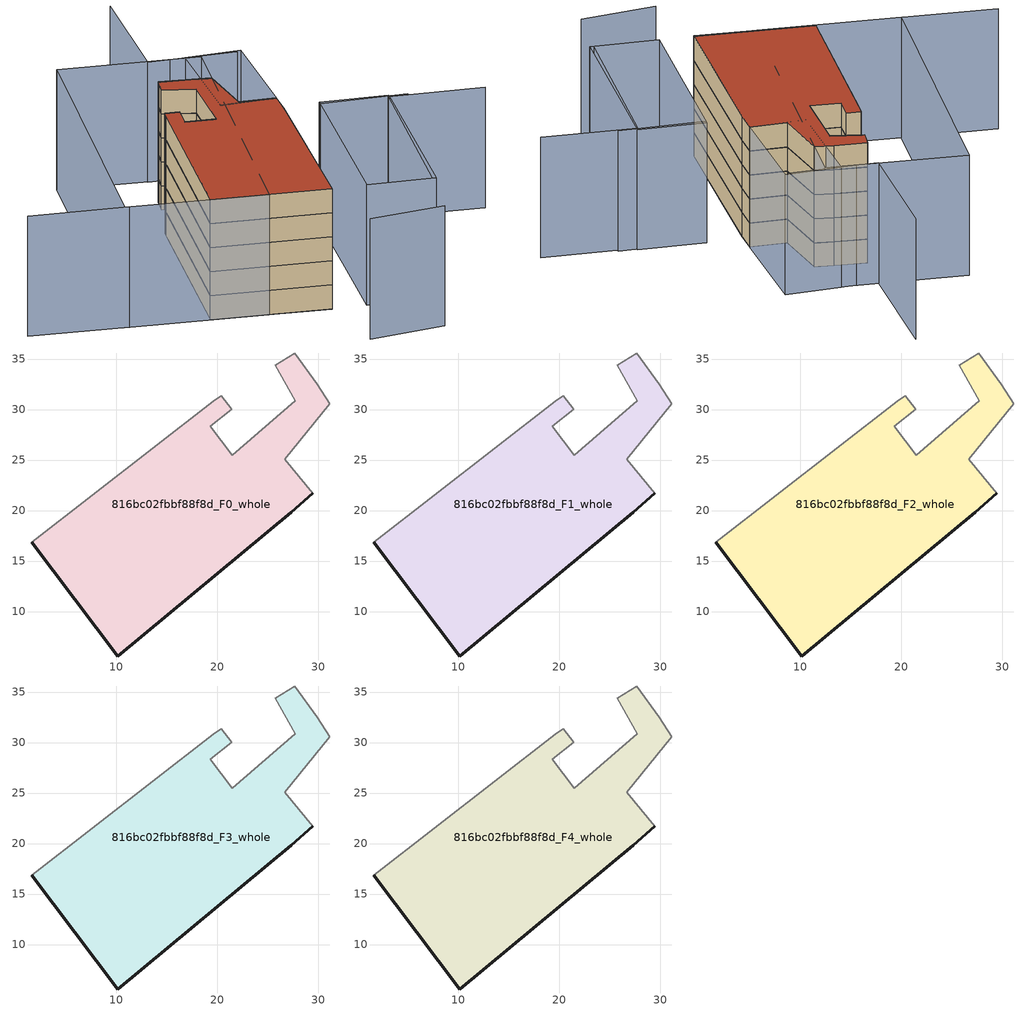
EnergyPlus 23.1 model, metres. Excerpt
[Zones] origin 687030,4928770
816bc02fbbf88f8d_F0_whole
 floor ground (EU_floor_Construction): 27.38,19.81 29.49,21.71 26.7,25.1 31.18,30.6 29.94,32.52 27.68,35.6 25.76,34.37 27.72,30.87 21.51,25.46 19.32,28.36 21.47,30.02 20.43,31.38 19.62,30.81 1.65,16.85 10.18,5.6 z0
 wall outside (EU_wall_Construction): 29.49,21.71 27.38,19.81 10.18,5.6 1.65,16.85 z0:3
 wall adiabatic (EU_wall_Construction): 1.65,16.85 19.62,30.81 20.43,31.38 21.47,30.02 19.32,28.36 21.51,25.46 27.72,30.87 25.76,34.37 27.68,35.6 29.94,32.52 31.18,30.6 26.7,25.1 29.49,21.71 z0:3
816bc02fbbf88f8d_F1_whole
 floor to 816bc02fbbf88f8d_F0_whole (EU_floor_Construction): 27.38,19.81 29.49,21.71 26.7,25.1 31.17,30.6 29.94,32.52 27.67,35.6 25.75,34.37 27.72,30.87 21.5,25.46 19.32,28.36 21.47,30.02 20.43,31.38 19.62,30.81 1.65,16.85 10.17,5.6 z3
 wall outside (EU_wall_Construction): 29.49,21.71 27.38,19.81 10.18,5.6 1.65,16.85 z3:6
 wall adiabatic (EU_wall_Construction): 1.65,16.85 19.62,30.81 20.43,31.38 21.47,30.02 19.32,28.36 21.51,25.46 27.72,30.87 25.76,34.37 27.68,35.6 29.94,32.52 31.18,30.6 26.7,25.1 29.49,21.71 z3:6
816bc02fbbf88f8d_F2_whole
 floor to 816bc02fbbf88f8d_F1_whole (EU_floor_Construction): 27.38,19.81 29.49,21.71 26.7,25.1 31.17,30.6 29.94,32.52 27.67,35.6 25.75,34.37 27.72,30.87 21.5,25.46 19.32,28.36 21.47,30.02 20.43,31.38 19.62,30.81 1.65,16.85 10.17,5.6 z6
 wall outside (EU_wall_Construction): 29.49,21.71 27.38,19.81 10.18,5.6 1.65,16.85 z6:9
 wall adiabatic (EU_wall_Construction): 1.65,16.85 19.62,30.81 20.43,31.38 21.47,30.02 19.32,28.36 21.51,25.46 27.72,30.87 25.76,34.37 27.68,35.6 29.94,32.52 31.18,30.6 26.7,25.1 29.49,21.71 z6:9
816bc02fbbf88f8d_F3_whole
 floor to 816bc02fbbf88f8d_F2_whole (EU_floor_Construction): 27.38,19.81 29.49,21.71 26.7,25.1 31.17,30.6 29.94,32.52 27.67,35.6 25.75,34.37 27.72,30.87 21.5,25.46 19.32,28.36 21.47,30.02 20.43,31.38 19.62,30.81 1.65,16.85 10.17,5.6 z9
 wall outside (EU_wall_Construction): 29.49,21.71 27.38,19.81 10.18,5.6 1.65,16.85 z9:12
 wall adiabatic (EU_wall_Construction): 1.65,16.85 19.62,30.81 20.43,31.38 21.47,30.02 19.32,28.36 21.51,25.46 27.72,30.87 25.76,34.37 27.68,35.6 29.94,32.52 31.18,30.6 26.7,25.1 29.49,21.71 z9:12
816bc02fbbf88f8d_F4_whole
 floor to 816bc02fbbf88f8d_F3_whole (EU_floor_Construction): 27.38,19.81 29.49,21.71 26.7,25.1 31.17,30.6 29.94,32.52 27.67,35.6 25.75,34.37 27.72,30.87 21.5,25.46 19.32,28.36 21.47,30.02 20.43,31.38 19.62,30.81 1.65,16.85 10.17,5.6 z12
 wall outside (EU_wall_Construction): 29.49,21.71 27.38,19.81 10.18,5.6 1.65,16.85 z12:15
 wall adiabatic (EU_wall_Construction): 1.65,16.85 19.62,30.81 20.43,31.38 21.47,30.02 19.32,28.36 21.51,25.46 27.72,30.87 25.76,34.37 27.68,35.6 29.94,32.52 31.18,30.6 26.7,25.1 29.49,21.71 z12:15
 roof outside (EU_roof_Construction): 29.94,32.52 31.18,30.6 26.7,25.1 29.49,21.71 27.38,19.81 10.18,5.6 1.65,16.85 19.62,30.81 20.43,31.38 21.47,30.02 19.32,28.36 21.51,25.46 27.72,30.87 25.76,34.37 27.68,35.6 z15
shading: 4.73,-1.66 11.53,-7.79 / 17.59,-3.39 35.14,10.37 / 35.14,10.37 42.08,1.53 / 36.75,8.73 30.17,16.56 / 38.78,30.97 31.89,38.94 / 31.89,38.94 43.7,49.16 / -4,24.3 -11.15,33.65 / 12.75,2.55 30.47,16.82 / 30.47,16.82 35.55,10.52 / 35.55,10.52 17.82,-3.75 / 17.82,-3.75 12.75,2.55 / 39.29,30.78 29.5,21.71 / 29.5,21.71 24.98,26.59 / 24.98,26.59 34.77,35.66 / 34.77,35.66 39.29,30.78 / -4.33,24.74 25.73,47.4 / 25.73,47.4 35.78,34.07 / 35.78,34.07 5.72,11.41 / 5.72,11.41 -4.33,24.74 z0:15
[Building]
EU S2 Campaign: North Axis=0; Terrain=City; Solar Distribution=FullExterior
[Site:Location]
Bologna: Latitude=44.5; Longitude=11.25; Time Zone=1; Elevation=37
[SizingPeriod:WeatherFileDays]
AnnualSizingPeriod: Begin Month=1; Begin Day of Month=1; End Month=12; End Day of Month=31; Day of Week for Start Day=Monday; Use Weather File Daylight Saving Period=No; Use Weather File Rain and Snow Indicators=No
[MATERIAL]
EU_InternalMass_Material: Roughness=MediumRough; Thickness=0.1; Conductivity=1; Density=1800; Specific Heat=900; Thermal Absorptance=0.9; Solar Absorptance=0.7; Visible Absorptance=0.7
[MATERIAL:NOMASS] Roughness=MediumRough; Thermal Absorptance=0.9; Solar Absorptance=0.7; Visible Absorptance=0.7
Name | Thermal Resistance
EU_wall_NoMass | 0.905828
EU_roof_NoMass | 0.37593
EU_floor_NoMass | 0.67114
[CONSTRUCTION]
EU_wall_Construction: EU_wall_NoMass
EU_roof_Construction: EU_roof_NoMass
EU_floor_Construction: EU_floor_NoMass
EU_InternalMass_Construction: EU_InternalMass_Material
[ZONE] Type=1; Multiplier=1; Ceiling Height=autocalculate; Volume=1074.64; Floor Area=autocalculate; Part of Total Floor Area=Yes
816bc02fbbf88f8d_F0_whole; 816bc02fbbf88f8d_F1_whole; 816bc02fbbf88f8d_F2_whole; 816bc02fbbf88f8d_F3_whole; 816bc02fbbf88f8d_F4_whole
[INTERNALMASS] Construction=EU_InternalMass_Construction; Surface Area=358.214
Name | Zone or ZoneList
816bc02fbbf88f8d_F0_whole_EU_InternalMass | 816bc02fbbf88f8d_F0_whole
816bc02fbbf88f8d_F1_whole_EU_InternalMass | 816bc02fbbf88f8d_F1_whole
816bc02fbbf88f8d_F2_whole_EU_InternalMass | 816bc02fbbf88f8d_F2_whole
816bc02fbbf88f8d_F3_whole_EU_InternalMass | 816bc02fbbf88f8d_F3_whole
816bc02fbbf88f8d_F4_whole_EU_InternalMass | 816bc02fbbf88f8d_F4_whole
[OTHEREQUIPMENT] Fuel Type=Electricity; Design Level Calculation Method=Watts/Area; Power per Zone Floor Area=1; Fraction Latent=0; Fraction Radiant=0; Fraction Lost=0; Carbon Dioxide Generation Rate=0; EndUse Subcategory=EU_Step8_InternalGains
Name | Zone or ZoneList or Space or SpaceList | Schedule
EU_Step8_InternalGain_816bc02fbbf88f8d_F0_whole_f000 | 816bc02fbbf88f8d_F0_whole | EU_Step8_GainSchedule_816bc02fbbf88f8d_F0_whole_f000
EU_Step8_InternalGain_816bc02fbbf88f8d_F1_whole_f000 | 816bc02fbbf88f8d_F1_whole | EU_Step8_GainSchedule_816bc02fbbf88f8d_F1_whole_f000
EU_Step8_InternalGain_816bc02fbbf88f8d_F2_whole_f000 | 816bc02fbbf88f8d_F2_whole | EU_Step8_GainSchedule_816bc02fbbf88f8d_F2_whole_f000
EU_Step8_InternalGain_816bc02fbbf88f8d_F3_whole_f000 | 816bc02fbbf88f8d_F3_whole | EU_Step8_GainSchedule_816bc02fbbf88f8d_F3_whole_f000
EU_Step8_InternalGain_816bc02fbbf88f8d_F4_whole_f000 | 816bc02fbbf88f8d_F4_whole | EU_Step8_GainSchedule_816bc02fbbf88f8d_F4_whole_f000
[ZONEVENTILATION:DESIGNFLOWRATE] Schedule=EU_AlwaysOn; Design Flow Rate Calculation Method=AirChanges/Hour; Air Changes per Hour=0.73129; Ventilation Type=Natural; Fan Pressure Rise=0; Fan Total Efficiency=1; Constant Term Coefficient=1; Temperature Term Coefficient=0; Velocity Term Coefficient=0; Velocity Squared Term Coefficient=0; Minimum Indoor Temperature=-100; Maximum Indoor Temperature=100; Delta Temperature=-100; Minimum Outdoor Temperature=-100; Maximum Outdoor Temperature=100; Maximum Wind Speed=40
Name | Zone or ZoneList or Space or SpaceList
EU_ConstantAir_816bc02fbbf88f8d_F0_whole | 816bc02fbbf88f8d_F0_whole
EU_ConstantAir_816bc02fbbf88f8d_F1_whole | 816bc02fbbf88f8d_F1_whole
EU_ConstantAir_816bc02fbbf88f8d_F2_whole | 816bc02fbbf88f8d_F2_whole
EU_ConstantAir_816bc02fbbf88f8d_F3_whole | 816bc02fbbf88f8d_F3_whole
EU_ConstantAir_816bc02fbbf88f8d_F4_whole | 816bc02fbbf88f8d_F4_whole
[HVACTEMPLATE:THERMOSTAT] Constant Heating Setpoint=20; Constant Cooling Setpoint=50
EU_HeatOnly_816bc02fbbf88f8d_F0_whole; EU_HeatOnly_816bc02fbbf88f8d_F1_whole; EU_HeatOnly_816bc02fbbf88f8d_F2_whole; EU_HeatOnly_816bc02fbbf88f8d_F3_whole; EU_HeatOnly_816bc02fbbf88f8d_F4_whole
[HVACTEMPLATE:ZONE:IDEALLOADSAIRSYSTEM] System Availability Schedule=EU_AlwaysOn; Maximum Heating Supply Air Temperature=50; Minimum Cooling Supply Air Temperature=13; Maximum Heating Supply Air Humidity Ratio=0.0156; Minimum Cooling Supply Air Humidity Ratio=0.0077; Heating Limit=NoLimit; Cooling Limit=NoLimit; Heating Availability Schedule=EU_AlwaysOn; Cooling Availability Schedule=EU_CoolingOff; Dehumidification Control Type=ConstantSensibleHeatRatio; Cooling Sensible Heat Ratio=0.7; Dehumidification Setpoint=60; Humidification Control Type=None; Humidification Setpoint=30; Outdoor Air Method=None; Outdoor Air Flow Rate per Person=0.00944; Outdoor Air Flow Rate per Zone Floor Area=0; Outdoor Air Flow Rate per Zone=0; Demand Controlled Ventilation Type=None; Outdoor Air Economizer Type=NoEconomizer; Heat Recovery Type=None; Sensible Heat Recovery Effectiveness=0.7; Latent Heat Recovery Effectiveness=0.65
Name | Template Thermostat
816bc02fbbf88f8d_F0_whole | EU_HeatOnly_816bc02fbbf88f8d_F0_whole
816bc02fbbf88f8d_F1_whole | EU_HeatOnly_816bc02fbbf88f8d_F1_whole
816bc02fbbf88f8d_F2_whole | EU_HeatOnly_816bc02fbbf88f8d_F2_whole
816bc02fbbf88f8d_F3_whole | EU_HeatOnly_816bc02fbbf88f8d_F3_whole
816bc02fbbf88f8d_F4_whole | EU_HeatOnly_816bc02fbbf88f8d_F4_whole
[SIZING:ZONE] Zone Cooling Design Supply Air Temperature Input Method=SupplyAirTemperature; Zone Cooling Design Supply Air Temperature=13; Zone Heating Design Supply Air Temperature Input Method=SupplyAirTemperature; Zone Heating Design Supply Air Temperature=50; Zone Cooling Design Supply Air Humidity Ratio=0.008; Zone Heating Design Supply Air Humidity Ratio=0.008; Cooling Design Air Flow Method=DesignDay; Cooling Design Air Flow Rate=0; Cooling Minimum Air Flow per Zone Floor Area=0.000762; Cooling Minimum Air Flow=0; Cooling Minimum Air Flow Fraction=0.2; Heating Design Air Flow Method=DesignDay; Heating Design Air Flow Rate=0; Heating Maximum Air Flow per Zone Floor Area=0.002032; Heating Maximum Air Flow=0.141576; Heating Maximum Air Flow Fraction=0.3; Account for Dedicated Outdoor Air System=No; Dedicated Outdoor Air System Control Strategy=NeutralSupplyAir; Dedicated Outdoor Air Low Setpoint Temperature for Design=autosize; Dedicated Outdoor Air High Setpoint Temperature for Design=autosize; Zone Load Sizing Method=Sensible Load Only No Latent Load; Zone Latent Cooling Design Supply Air Humidity Ratio Input Method=HumidityRatioDifference; Zone Cooling Design Supply Air Humidity Ratio Difference=0.005; Zone Latent Heating Design Supply Air Humidity Ratio Input Method=HumidityRatioDifference; Zone Humidification Design Supply Air Humidity Ratio Difference=0.005
816bc02fbbf88f8d_F0_whole; 816bc02fbbf88f8d_F1_whole; 816bc02fbbf88f8d_F2_whole; 816bc02fbbf88f8d_F3_whole; 816bc02fbbf88f8d_F4_whole
[SCHEDULE:CONSTANT]
Name | Hourly Value
EU_AlwaysOn | 1
EU_CoolingOff | 0
[SCHEDULE:FILE] Column Number=1; Rows to Skip at Top=0; Number of Hours of Data=8760; Column Separator=Comma; Interpolate to Timestep=No; Minutes per Item=60; Adjust Schedule for Daylight Savings=Yes
Name | File
EU_Step8_GainSchedule_816bc02fbbf88f8d_F0_whole_f000 | ../../schedules/816bc02fbbf88f8d/816bc02fbbf88f8d_F0_whole_f000_gain.csv
EU_Step8_GainSchedule_816bc02fbbf88f8d_F1_whole_f000 | ../../schedules/816bc02fbbf88f8d/816bc02fbbf88f8d_F1_whole_f000_gain.csv
EU_Step8_GainSchedule_816bc02fbbf88f8d_F2_whole_f000 | ../../schedules/816bc02fbbf88f8d/816bc02fbbf88f8d_F2_whole_f000_gain.csv
EU_Step8_GainSchedule_816bc02fbbf88f8d_F3_whole_f000 | ../../schedules/816bc02fbbf88f8d/816bc02fbbf88f8d_F3_whole_f000_gain.csv
EU_Step8_GainSchedule_816bc02fbbf88f8d_F4_whole_f000 | ../../schedules/816bc02fbbf88f8d/816bc02fbbf88f8d_F4_whole_f000_gain.csv
